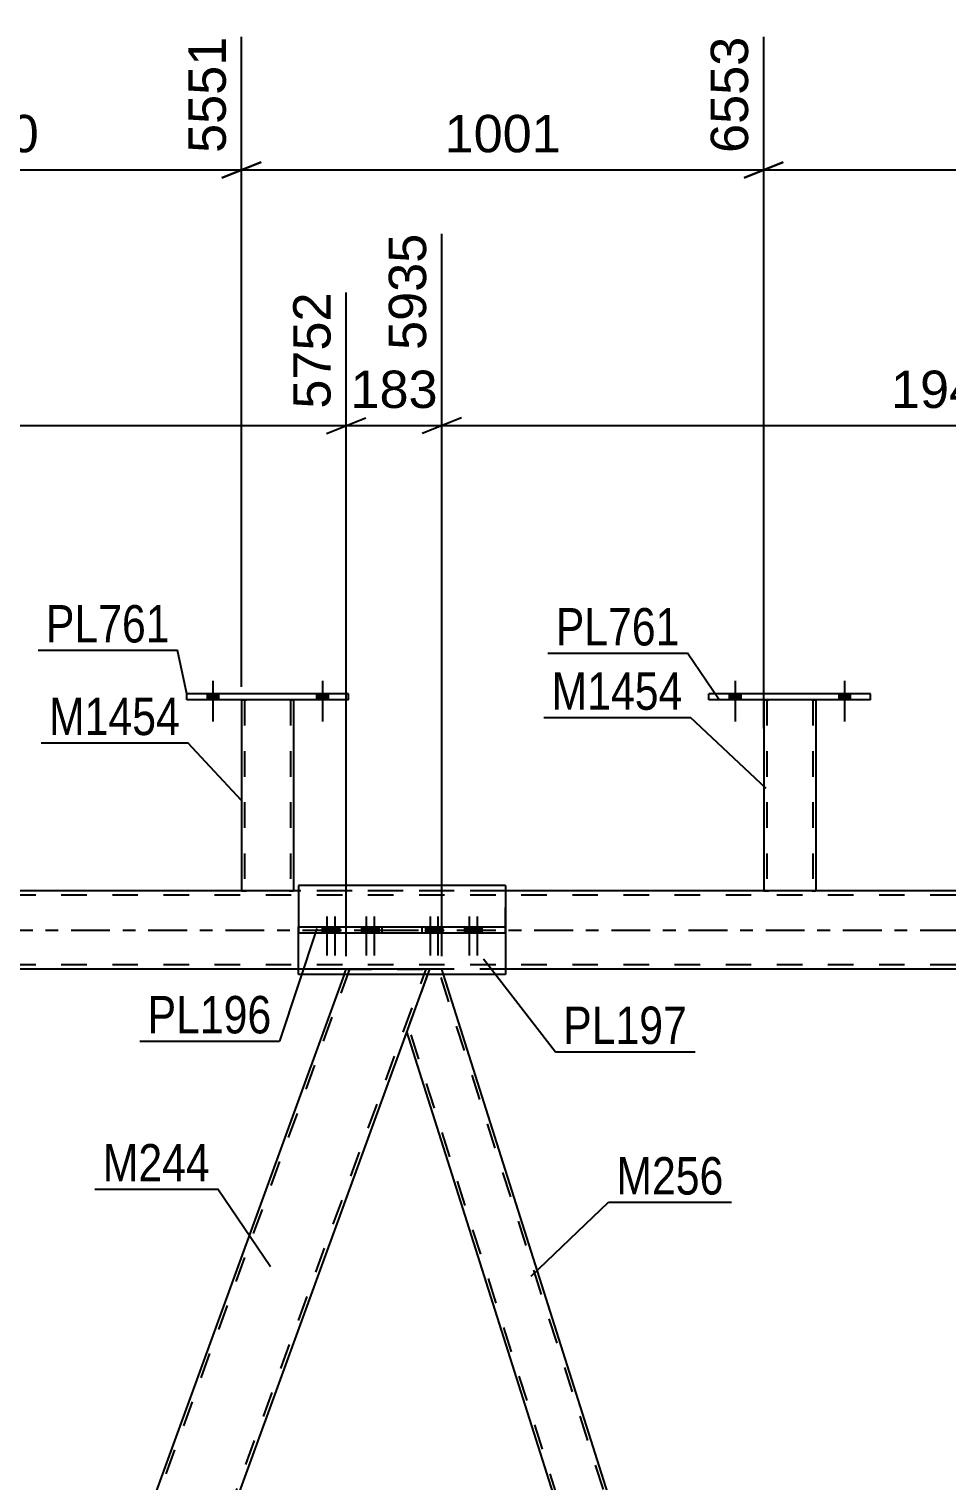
# Model space of a CAD drawing. Header units: millimetres. Extents: x -147 to 694, y -404 to 190.
# Drawn here: x 182.7 to 253.1, y -42.2 to 69.1 of the extents above; entities that cross this region are included whole.
import ezdxf

# ---------------------------------------------------------------- set-up
doc = ezdxf.new("R2010")
doc.units = ezdxf.units.MM
doc.linetypes.add('DXK_LINE_DOT2', pattern=[3.9198, 1.9599, -1.9599])
doc.linetypes.add('DXK_LINE_DOT3', pattern=[5.9187, 2.979, -0.9799, 0.9799, -0.9799])
doc.styles.add('Arial', font='ARIAL.TTF', dxfattribs={"height": 0.2})
doc.styles.add('Arial Narrow', font='ARIALN.TTF', dxfattribs={"height": 0.2})

# ---------------------------------------------------------------- blocks, each defined once
blk = doc.blocks.new('Part-318897192-3296 - 3274')
at = {"color": 2, "linetype": 'Continuous'}
for p, q in [((203.4, 0.24), (219.26, 0.24)), ((203.4, 0.24), (203.4, -0.24)), ((209.81, -0.24), (209.81, 0.24)), ((212.85, 0.24), (212.85, -0.24)), ((219.26, 0.24), (219.26, -0.24)), ((219.26, -0.24), (203.4, -0.24))]:
    blk.add_line(p, q, dxfattribs=at)
blk = doc.blocks.new('Bolt-318897192-3790 - 3274')
at = {"linetype": 'Continuous'}
for points in [[(196.38, 17.63), (197.26, 17.63), (197.26, 18.11), (196.38, 18.11)], [(204.78, 17.63), (205.66, 17.63), (205.66, 18.11), (204.78, 18.11)]]:
    blk.add_hatch(color=1, dxfattribs=at).paths.add_polyline_path(points)
at = {"color": 1, "linetype": 'Continuous'}
for p, q in [((196.82, 19.11), (196.82, 15.99)), ((205.22, 19.11), (205.22, 15.99)), ((196.38, 18.11), (196.38, 17.63)), ((197.26, 18.11), (197.26, 17.63)), ((204.78, 18.11), (204.78, 17.63)), ((205.66, 18.11), (205.66, 17.63))]:
    blk.add_line(p, q, dxfattribs=at)
blk = doc.blocks.new('Part-318897192-3395 - 3274')
at = {"color": 2, "linetype": 'Continuous'}
for p, q in [((199.02, 17.63), (199.02, 3)), ((203.02, 17.63), (203.02, 3))]:
    blk.add_line(p, q, dxfattribs=at)
at = {"color": 7, "linetype": 'DXK_LINE_DOT2'}
for p, q in [((199.02, 17.63), (199.02, 17.63)), ((199.02, 17.63), (199.02, 17.63)), ((199.02, 17.63), (199.02, 17.63)), ((199.05, 17.63), (199.02, 17.63)), ((199.02, 17.63), (199.05, 17.63)), ((199.16, 17.63), (199.05, 17.63)), ((199.05, 17.63), (199.16, 17.63)), ((199.31, 17.63), (199.16, 17.63)), ((199.16, 17.63), (199.31, 17.63)), ((199.26, 17.63), (199.26, 17.63)), ((199.26, 17.63), (199.26, 3)), ((199.28, 17.63), (199.26, 17.63)), ((199.26, 17.63), (199.28, 17.63)), ((199.33, 17.63), (199.28, 17.63)), ((199.28, 17.63), (199.33, 17.63)), ((202.72, 17.63), (199.31, 17.63)), ((202.72, 17.63), (199.31, 17.63)), ((202.63, 17.63), (199.33, 17.63)), ((199.33, 17.63), (199.41, 17.63)), ((202.71, 17.63), (199.41, 17.63)), ((202.71, 17.63), (202.63, 17.63)), ((202.76, 17.63), (202.71, 17.63)), ((202.71, 17.63), (202.76, 17.63)), ((202.72, 17.63), (202.88, 17.63)), ((202.88, 17.63), (202.72, 17.63)), ((202.78, 17.63), (202.76, 17.63)), ((202.76, 17.63), (202.78, 17.63)), ((202.78, 17.63), (202.78, 17.63)), ((202.78, 17.63), (202.78, 3)), ((202.88, 17.63), (202.98, 17.63)), ((202.98, 17.63), (202.88, 17.63)), ((202.98, 17.63), (203.02, 17.63)), ((203.02, 17.63), (202.98, 17.63)), ((203.02, 17.63), (203.02, 17.63)), ((203.02, 17.63), (203.02, 17.63)), ((203.02, 17.63), (203.02, 17.63)), ((199.05, 3), (199.02, 3)), ((199.02, 3), (199.05, 3)), ((199.16, 3), (199.05, 3)), ((199.05, 3), (199.16, 3)), ((199.31, 3), (199.16, 3)), ((199.16, 3), (199.31, 3)), ((199.28, 3), (199.26, 3)), ((199.26, 3), (199.28, 3)), ((199.33, 3), (199.28, 3)), ((199.28, 3), (199.33, 3)), ((202.72, 3), (199.31, 3)), ((202.72, 3), (199.31, 3)), ((202.63, 3), (199.33, 3)), ((199.33, 3), (199.41, 3)), ((202.71, 3), (199.41, 3)), ((202.71, 3), (202.63, 3)), ((202.76, 3), (202.71, 3)), ((202.71, 3), (202.76, 3)), ((202.72, 3), (202.88, 3)), ((202.88, 3), (202.72, 3)), ((202.78, 3), (202.76, 3)), ((202.76, 3), (202.78, 3)), ((202.88, 3), (202.98, 3)), ((202.98, 3), (202.88, 3)), ((202.98, 3), (203.02, 3)), ((203.02, 3), (202.98, 3))]:
    blk.add_line(p, q, dxfattribs=at)
blk = doc.blocks.new('Bolt-318897192-3728 - 3274')
at = {"linetype": 'Continuous'}
for points in [[(196.38, 17.63), (197.26, 17.63), (197.26, 18.11), (196.38, 18.11)], [(204.78, 17.63), (205.66, 17.63), (205.66, 18.11), (204.78, 18.11)]]:
    blk.add_hatch(color=1, dxfattribs=at).paths.add_polyline_path(points)
at = {"color": 1, "linetype": 'Continuous'}
for p, q in [((196.82, 19.11), (196.82, 15.99)), ((205.22, 19.11), (205.22, 15.99)), ((196.38, 18.11), (196.38, 17.63)), ((197.26, 18.11), (197.26, 17.63)), ((204.78, 18.11), (204.78, 17.63)), ((205.66, 18.11), (205.66, 17.63))]:
    blk.add_line(p, q, dxfattribs=at)
blk = doc.blocks.new('Part-318897192-3479 - 3274')
at = {"color": 2, "linetype": 'Continuous'}
for p, q in [((194.82, 17.63), (194.82, 18.11)), ((207.22, 18.11), (194.82, 18.11)), ((207.22, 17.63), (207.22, 18.11)), ((207.22, 17.63), (194.82, 17.63))]:
    blk.add_line(p, q, dxfattribs=at)
blk = doc.blocks.new('Part-318897192-3484 - 3274')
at = {"color": 7, "linetype": 'DXK_LINE_DOT2'}
for p, q in [((575.22, 2.68), (-23.04, 2.68)), ((575.22, 3), (118.27, 3)), ((219.26, 3), (203.4, 3)), ((575.22, -2.68), (-23.04, -2.68)), ((219.26, -3), (203.4, -3))]:
    blk.add_line(p, q, dxfattribs=at)
at = {"color": 2, "linetype": 'Continuous'}
for p, q in [((203.4, 3), (134.12, 3)), ((288.54, 3), (219.26, 3)), ((203.4, -3), (134.12, -3)), ((288.54, -3), (219.26, -3))]:
    blk.add_line(p, q, dxfattribs=at)
at = {"color": 7, "linetype": 'DXK_LINE_DOT3'}
blk.add_line((-33.04, 0), (575.22, 0), dxfattribs=at)
blk = doc.blocks.new('Part-318897192-3620 - 3274')
at = {"color": 2, "linetype": 'Continuous'}
for p, q in [((239.07, 17.63), (239.07, 3)), ((243.07, 17.63), (243.07, 3))]:
    blk.add_line(p, q, dxfattribs=at)
at = {"color": 7, "linetype": 'DXK_LINE_DOT2'}
for p, q in [((239.07, 17.63), (239.07, 17.63)), ((239.07, 17.63), (239.07, 17.63)), ((239.07, 17.63), (239.07, 17.63)), ((239.11, 17.63), (239.07, 17.63)), ((239.07, 17.63), (239.11, 17.63)), ((239.21, 17.63), (239.11, 17.63)), ((239.11, 17.63), (239.21, 17.63)), ((239.37, 17.63), (239.21, 17.63)), ((239.21, 17.63), (239.37, 17.63)), ((239.31, 17.63), (239.31, 17.63)), ((239.31, 17.63), (239.31, 3)), ((239.33, 17.63), (239.31, 17.63)), ((239.31, 17.63), (239.33, 17.63)), ((239.38, 17.63), (239.33, 17.63)), ((239.33, 17.63), (239.38, 17.63)), ((242.78, 17.63), (239.37, 17.63)), ((242.78, 17.63), (239.37, 17.63)), ((242.68, 17.63), (239.38, 17.63)), ((239.38, 17.63), (239.46, 17.63)), ((242.76, 17.63), (239.46, 17.63)), ((242.76, 17.63), (242.68, 17.63)), ((242.81, 17.63), (242.76, 17.63)), ((242.76, 17.63), (242.81, 17.63)), ((242.78, 17.63), (242.93, 17.63)), ((242.93, 17.63), (242.78, 17.63)), ((242.83, 17.63), (242.81, 17.63)), ((242.81, 17.63), (242.83, 17.63)), ((242.83, 17.63), (242.83, 17.63)), ((242.83, 17.63), (242.83, 3)), ((242.93, 17.63), (243.04, 17.63)), ((243.04, 17.63), (242.93, 17.63)), ((243.04, 17.63), (243.07, 17.63)), ((243.07, 17.63), (243.04, 17.63)), ((243.07, 17.63), (243.07, 17.63)), ((243.07, 17.63), (243.07, 17.63)), ((243.07, 17.63), (243.07, 17.63)), ((239.11, 3), (239.07, 3)), ((239.07, 3), (239.11, 3)), ((239.21, 3), (239.11, 3)), ((239.11, 3), (239.21, 3)), ((239.37, 3), (239.21, 3)), ((239.21, 3), (239.37, 3)), ((239.33, 3), (239.31, 3)), ((239.31, 3), (239.33, 3)), ((239.38, 3), (239.33, 3)), ((239.33, 3), (239.38, 3)), ((242.78, 3), (239.37, 3)), ((242.78, 3), (239.37, 3)), ((242.68, 3), (239.38, 3)), ((239.38, 3), (239.46, 3)), ((242.76, 3), (239.46, 3)), ((242.76, 3), (242.68, 3)), ((242.81, 3), (242.76, 3)), ((242.76, 3), (242.81, 3)), ((242.78, 3), (242.93, 3)), ((242.93, 3), (242.78, 3)), ((242.83, 3), (242.81, 3)), ((242.81, 3), (242.83, 3)), ((242.93, 3), (243.04, 3)), ((243.04, 3), (242.93, 3)), ((243.04, 3), (243.07, 3)), ((243.07, 3), (243.04, 3))]:
    blk.add_line(p, q, dxfattribs=at)
blk = doc.blocks.new('Part-318897192-3625 - 3274')
at = {"color": 2, "linetype": 'Continuous'}
for p, q in [((234.87, 17.63), (234.87, 18.11)), ((247.27, 18.11), (234.87, 18.11)), ((247.27, 17.63), (247.27, 18.11)), ((247.27, 17.63), (234.87, 17.63))]:
    blk.add_line(p, q, dxfattribs=at)
blk = doc.blocks.new('Bolt-318897192-3669 - 3274')
at = {"linetype": 'Continuous'}
for points in [[(236.43, 17.63), (237.31, 17.63), (237.31, 18.11), (236.43, 18.11)], [(244.83, 17.63), (245.71, 17.63), (245.71, 18.11), (244.83, 18.11)]]:
    blk.add_hatch(color=1, dxfattribs=at).paths.add_polyline_path(points)
at = {"color": 1, "linetype": 'Continuous'}
for p, q in [((236.87, 19.11), (236.87, 15.99)), ((245.27, 19.11), (245.27, 15.99)), ((236.43, 18.11), (236.43, 17.63)), ((237.31, 18.11), (237.31, 17.63)), ((244.83, 18.11), (244.83, 17.63)), ((245.71, 18.11), (245.71, 17.63))]:
    blk.add_line(p, q, dxfattribs=at)
blk = doc.blocks.new('Bolt-318897192-3670 - 3274')
at = {"linetype": 'Continuous'}
for points in [[(236.43, 17.63), (237.31, 17.63), (237.31, 18.11), (236.43, 18.11)], [(244.83, 17.63), (245.71, 17.63), (245.71, 18.11), (244.83, 18.11)]]:
    blk.add_hatch(color=1, dxfattribs=at).paths.add_polyline_path(points)
at = {"color": 1, "linetype": 'Continuous'}
for p, q in [((236.87, 19.11), (236.87, 15.99)), ((245.27, 19.11), (245.27, 15.99)), ((236.43, 18.11), (236.43, 17.63)), ((237.31, 18.11), (237.31, 17.63)), ((244.83, 18.11), (244.83, 17.63)), ((245.71, 18.11), (245.71, 17.63))]:
    blk.add_line(p, q, dxfattribs=at)
blk = doc.blocks.new('Part-318897192-3759 - 3274')
at = {"color": 7, "linetype": 'DXK_LINE_DOT2'}
for p, q in [((213.43, -3), (211.7, -7.77)), ((214.38, -3), (213.43, -3)), ((250.47, -117.6), (214.13, -3)), ((214.51, -3.4), (214.38, -3)), ((248.17, -122), (211.83, -7.4))]:
    blk.add_line(p, q, dxfattribs=at)
at = {"color": 2, "linetype": 'Continuous'}
for p, q in [((250.6, -117.23), (214.51, -3.4)), ((247.79, -121.6), (211.7, -7.77))]:
    blk.add_line(p, q, dxfattribs=at)
blk = doc.blocks.new('Part-318897192-3924 - 3274')
at = {"color": 2, "linetype": 'Continuous'}
for p, q in [((219.26, 3.4), (203.4, 3.4)), ((203.4, 3.4), (203.4, 0.24)), ((219.26, 3.4), (219.26, 0.24)), ((203.4, -3.4), (203.4, -0.24)), ((219.26, -0.24), (219.26, -3.4)), ((219.26, -3.4), (203.4, -3.4))]:
    blk.add_line(p, q, dxfattribs=at)
at = {"color": 7, "linetype": 'DXK_LINE_DOT2'}
for p, q in [((203.4, 3.4), (203.4, -0.24)), ((219.26, -0.24), (219.26, 3.4)), ((203.4, -0.24), (203.4, 0.24)), ((219.26, -0.24), (219.26, 0.24))]:
    blk.add_line(p, q, dxfattribs=at)
blk = doc.blocks.new('Bolt-318897192-3918 - 3274')
at = {"linetype": 'Continuous'}
for points in [[(213.84, 0.24), (213.12, 0.24), (213.12, -0.24), (213.84, -0.24)], [(214.44, 0.24), (213.72, 0.24), (213.72, -0.24), (214.44, -0.24)], [(216.85, 0.24), (216.13, 0.24), (216.13, -0.24), (216.85, -0.24)], [(217.45, 0.24), (216.73, 0.24), (216.73, -0.24), (217.45, -0.24)]]:
    blk.add_hatch(color=1, dxfattribs=at).paths.add_polyline_path(points)
at = {"color": 1, "linetype": 'Continuous'}
for p, q in [((213.12, 0.24), (213.12, -0.24)), ((213.48, 1.04), (213.48, -1.96)), ((213.72, 0.24), (213.72, -0.24)), ((213.84, 0.24), (213.84, -0.24)), ((214.08, 1.04), (214.08, -1.96)), ((214.44, 0.24), (214.44, -0.24)), ((216.13, 0.24), (216.13, -0.24)), ((216.49, 1.04), (216.49, -1.96)), ((216.73, 0.24), (216.73, -0.24)), ((216.85, 0.24), (216.85, -0.24)), ((217.09, 1.04), (217.09, -1.96)), ((217.45, 0.24), (217.45, -0.24))]:
    blk.add_line(p, q, dxfattribs=at)
blk = doc.blocks.new('Part-318897192-3887 - 3274')
at = {"color": 7, "linetype": 'DXK_LINE_DOT2'}
for p, q in [((207.3, -3), (163.99, -122)), ((169.86, -122), (213.18, -3)), ((206.9, -3.4), (207.05, -3)), ((207.05, -3), (213.43, -3)), ((213.43, -3), (213.29, -3.4))]:
    blk.add_line(p, q, dxfattribs=at)
at = {"color": 2, "linetype": 'Continuous'}
for p, q in [((206.9, -3.4), (163.88, -121.6)), ((213.29, -3.4), (170.26, -121.6))]:
    blk.add_line(p, q, dxfattribs=at)
blk = doc.blocks.new('Bolt-318897192-3919 - 3274')
at = {"linetype": 'Continuous'}
for points in [[(205.93, 0.24), (205.21, 0.24), (205.21, -0.24), (205.93, -0.24)], [(206.53, 0.24), (205.81, 0.24), (205.81, -0.24), (206.53, -0.24)], [(208.94, 0.24), (208.22, 0.24), (208.22, -0.24), (208.94, -0.24)], [(209.55, 0.24), (208.83, 0.24), (208.83, -0.24), (209.55, -0.24)]]:
    blk.add_hatch(color=1, dxfattribs=at).paths.add_polyline_path(points)
at = {"color": 1, "linetype": 'Continuous'}
for p, q in [((205.21, 0.24), (205.21, -0.24)), ((205.57, 1.04), (205.57, -1.96)), ((205.81, 0.24), (205.81, -0.24)), ((205.93, 0.24), (205.93, -0.24)), ((206.17, 1.04), (206.17, -1.96)), ((206.53, 0.24), (206.53, -0.24)), ((208.22, 0.24), (208.22, -0.24)), ((208.58, 1.04), (208.58, -1.96)), ((208.83, 0.24), (208.83, -0.24)), ((208.94, 0.24), (208.94, -0.24)), ((209.19, 1.04), (209.19, -1.96)), ((209.55, 0.24), (209.55, -0.24))]:
    blk.add_line(p, q, dxfattribs=at)
blk = doc.blocks.new('StraightDimension-318897192-4740 - 3274')
at = {"color": 7, "linetype": 'Continuous'}
for p, q in [((214.38, -2), (214.38, 53.36)), ((207.05, -2), (207.05, 48.86)), ((205.55, 38.06), (208.55, 39.26)), ((215.88, 39.26), (212.88, 38.06)), ((207.05, 38.66), (214.38, 38.66))]:
    blk.add_line(p, q, dxfattribs=at)
at = {"color": 0}
blk.add_wipeout([(214.65, 39.41), (214.65, 43.61), (206.78, 43.61), (206.78, 39.41)], dxfattribs=at)
at = {"color": 3, "style": 'Arial'}
blk.add_text('183', height=2.865, dxfattribs=at).set_placement((207.38, 40.01))
at = {"color": 0, "linetype": 'Continuous'}
blk.add_wipeout([(213.78, 53.96), (209.58, 53.96), (209.58, 43.86), (213.78, 43.86)], dxfattribs=at)
at = {"color": 3, "linetype": 'Continuous', "style": 'Arial'}
blk.add_text('5935', height=2.865, rotation=90.0002, dxfattribs=at).set_placement((213.18, 44.46))
blk = doc.blocks.new('StraightDimension-318897192-10642 - 3274')
at = {"color": 7, "linetype": 'Continuous'}
for p, q in [((199.02, 18.63), (199.02, 68.45)), ((239.07, 15.44), (239.07, 68.45)), ((200.52, 58.86), (197.52, 57.66)), ((199.02, 58.26), (239.07, 58.26)), ((237.57, 57.66), (240.57, 58.86))]:
    blk.add_line(p, q, dxfattribs=at)
at = {"color": 0}
blk.add_wipeout([(224.09, 59.01), (224.09, 63.21), (214, 63.21), (214, 59.01)], dxfattribs=at)
at = {"color": 3, "style": 'Arial'}
blk.add_text('1001', height=2.865, dxfattribs=at).set_placement((214.6, 59.61))
at = {"color": 0, "linetype": 'Continuous'}
blk.add_wipeout([(238.47, 69.05), (234.27, 69.05), (234.27, 58.96), (238.47, 58.96)], dxfattribs=at)
at = {"color": 3, "linetype": 'Continuous', "style": 'Arial'}
blk.add_text('6553', height=2.865, rotation=90.0002, dxfattribs=at).set_placement((237.87, 59.56))
blk = doc.blocks.new('StraightDimension-318897192-4739 - 3274')
at = {"color": 7, "linetype": 'Continuous'}
for p, q in [((214.38, -2), (214.38, 53.36)), ((292.18, -2), (292.18, 48.86)), ((215.88, 39.26), (212.88, 38.06)), ((290.68, 38.06), (293.68, 39.26)), ((214.38, 38.66), (292.18, 38.66))]:
    blk.add_line(p, q, dxfattribs=at)
at = {"color": 0}
blk.add_wipeout([(258.33, 39.41), (258.33, 43.61), (248.23, 43.61), (248.23, 39.41)], dxfattribs=at)
at = {"color": 3, "style": 'Arial'}
blk.add_text('1945', height=2.865, dxfattribs=at).set_placement((248.83, 40.01))
at = {"color": 0, "linetype": 'Continuous'}
blk.add_wipeout([(291.58, 49.46), (287.38, 49.46), (287.38, 39.36), (291.58, 39.36)], dxfattribs=at)
at = {"color": 3, "linetype": 'Continuous', "style": 'Arial'}
blk.add_text('7880', height=2.865, rotation=90.0002, dxfattribs=at).set_placement((290.98, 39.96))
blk = doc.blocks.new('StraightDimension-318897192-4104 - 3274')
at = {"color": 7, "linetype": 'Continuous'}
for p, q in [((94.33, -1.5), (95.53, -4.5)), ((95.53, -4.9), (94.33, -1.9)), ((215.12, -3), (92.08, -3)), ((94.93, -3.4), (94.93, -3)), ((117.27, -3.4), (92.08, -3.4)), ((94.93, -3.4), (94.93, -10.1)), ((94.93, -3.4), (94.93, -10.1))]:
    blk.add_line(p, q, dxfattribs=at)
at = {"color": 0, "linetype": 'Continuous'}
blk.add_wipeout([(100.03, -2.26), (95.83, -2.26), (95.83, -11.24), (100.03, -11.24)], dxfattribs=at)
at = {"color": 0}
blk.add_wipeout([(94.18, -3.93), (89.98, -3.93), (89.98, -9.57), (94.18, -9.57)], dxfattribs=at)
at = {"color": 3, "linetype": 'Continuous', "style": 'Arial'}
blk.add_text('TYP', height=2.865, rotation=90.0002, dxfattribs=at).set_placement((99.43, -10.64))
at = {"color": 3, "style": 'Arial'}
blk.add_text('10', height=2.865, rotation=90.0002, dxfattribs=at).set_placement((93.58, -8.97))
blk = doc.blocks.new('StraightDimension-318897192-4741 - 3274')
at = {"color": 7, "linetype": 'Continuous'}
for p, q in [((129.25, -2), (129.25, 53.36)), ((207.05, -2), (207.05, 48.86)), ((130.75, 39.26), (127.75, 38.06)), ((205.55, 38.06), (208.55, 39.26)), ((129.25, 38.66), (207.05, 38.66))]:
    blk.add_line(p, q, dxfattribs=at)
at = {"color": 0}
blk.add_wipeout([(173.19, 39.41), (173.19, 43.61), (163.1, 43.61), (163.1, 39.41)], dxfattribs=at)
at = {"color": 3, "style": 'Arial'}
blk.add_text('1945', height=2.865, dxfattribs=at).set_placement((163.7, 40.01))
at = {"color": 0, "linetype": 'Continuous'}
blk.add_wipeout([(206.45, 49.46), (202.25, 49.46), (202.25, 39.36), (206.45, 39.36)], dxfattribs=at)
at = {"color": 3, "linetype": 'Continuous', "style": 'Arial'}
blk.add_text('5752', height=2.865, rotation=90.0002, dxfattribs=at).set_placement((205.85, 39.96))
blk = doc.blocks.new('StraightDimension-318897192-10641 - 3274')
at = {"color": 7, "linetype": 'Continuous'}
for p, q in [((239.07, 15.44), (239.07, 68.45)), ((279.02, 15.44), (279.02, 68.45)), ((240.57, 58.86), (237.57, 57.66)), ((239.07, 58.26), (279.02, 58.26)), ((277.52, 57.66), (280.52, 58.86))]:
    blk.add_line(p, q, dxfattribs=at)
at = {"color": 0}
blk.add_wipeout([(262.98, 59.01), (262.98, 63.21), (255.11, 63.21), (255.11, 59.01)], dxfattribs=at)
at = {"color": 3, "style": 'Arial'}
blk.add_text('999', height=2.865, dxfattribs=at).set_placement((255.71, 59.61))
at = {"color": 0, "linetype": 'Continuous'}
blk.add_wipeout([(278.42, 69.05), (274.22, 69.05), (274.22, 58.96), (278.42, 58.96)], dxfattribs=at)
at = {"color": 3, "linetype": 'Continuous', "style": 'Arial'}
blk.add_text('7551', height=2.865, rotation=90.0002, dxfattribs=at).set_placement((277.82, 59.56))
blk = doc.blocks.new('StraightDimension-318897192-10643 - 3274')
at = {"color": 7, "linetype": 'Continuous'}
for p, q in [((159.02, 15.44), (159.02, 68.45)), ((199.02, 18.63), (199.02, 68.45)), ((160.52, 58.86), (157.52, 57.66)), ((159.02, 58.26), (199.02, 58.26)), ((197.52, 57.66), (200.52, 58.86))]:
    blk.add_line(p, q, dxfattribs=at)
at = {"color": 0}
blk.add_wipeout([(184.07, 59.01), (184.07, 63.21), (173.97, 63.21), (173.97, 59.01)], dxfattribs=at)
at = {"color": 3, "style": 'Arial'}
blk.add_text('1000', height=2.865, dxfattribs=at).set_placement((174.57, 59.61))
at = {"color": 0, "linetype": 'Continuous'}
blk.add_wipeout([(198.42, 69.05), (194.22, 69.05), (194.22, 58.96), (198.42, 58.96)], dxfattribs=at)
at = {"color": 3, "linetype": 'Continuous', "style": 'Arial'}
blk.add_text('5551', height=2.865, rotation=90.0002, dxfattribs=at).set_placement((197.82, 59.56))
blk = doc.blocks.new('Mark-318897192-3621 - 3274')
at = {"color": 30, "linetype": 'Continuous'}
for p in [(222.52, 21.21), (235.66, 17.63)]:
    blk.add_line(p, (233.23, 21.21), dxfattribs=at)
at = {"color": 0}
blk.add_wipeout([(232.63, 21.81), (232.63, 24.81), (223.12, 24.81), (223.12, 21.81)], dxfattribs=at)
blk.add_wipeout([(232.63, 21.81), (232.63, 24.81), (223.12, 24.81), (223.12, 21.81)], dxfattribs=at)
at = {"color": 3, "style": 'Arial Narrow'}
blk.add_text('PL761', height=2.863, dxfattribs=at).set_placement((223.12, 21.81))
blk = doc.blocks.new('Mark-318897192-3292 - 3274')
at = {"color": 30, "linetype": 'Continuous'}
for p in [(204.81, 0.11), (191.22, -8.52)]:
    blk.add_line(p, (201.93, -8.52), dxfattribs=at)
at = {"color": 0}
blk.add_wipeout([(201.33, -7.92), (201.33, -4.92), (191.82, -4.92), (191.82, -7.92)], dxfattribs=at)
blk.add_wipeout([(201.33, -7.92), (201.33, -4.92), (191.82, -4.92), (191.82, -7.92)], dxfattribs=at)
at = {"color": 3, "style": 'Arial Narrow'}
blk.add_text('PL196', height=2.863, dxfattribs=at).set_placement((191.82, -7.92))
blk = doc.blocks.new('Mark-318897192-3391 - 3274')
at = {"color": 30, "linetype": 'Continuous'}
for p in [(183.66, 14.34), (199.02, 9.92)]:
    blk.add_line(p, (194.91, 14.34), dxfattribs=at)
at = {"color": 0}
blk.add_wipeout([(194.31, 14.94), (194.31, 17.94), (184.26, 17.94), (184.26, 14.94)], dxfattribs=at)
blk.add_wipeout([(194.31, 14.94), (194.31, 17.94), (184.26, 17.94), (184.26, 14.94)], dxfattribs=at)
at = {"color": 3, "style": 'Arial Narrow'}
blk.add_text('M1454', height=2.863, dxfattribs=at).set_placement((184.26, 14.94))
blk = doc.blocks.new('Mark-318897192-3475 - 3274')
at = {"color": 30, "linetype": 'Continuous'}
for p in [(183.42, 21.44), (194.82, 18.11)]:
    blk.add_line(p, (194.12, 21.44), dxfattribs=at)
at = {"color": 0}
blk.add_wipeout([(193.52, 22.04), (193.52, 25.04), (184.02, 25.04), (184.02, 22.04)], dxfattribs=at)
blk.add_wipeout([(193.52, 22.04), (193.52, 25.04), (184.02, 25.04), (184.02, 22.04)], dxfattribs=at)
at = {"color": 3, "style": 'Arial Narrow'}
blk.add_text('PL761', height=2.863, dxfattribs=at).set_placement((184.02, 22.04))
blk = doc.blocks.new('Mark-318897192-3616 - 3274')
at = {"color": 30, "linetype": 'Continuous'}
for p in [(222.2, 16.28), (239.26, 10.85)]:
    blk.add_line(p, (233.45, 16.28), dxfattribs=at)
at = {"color": 0}
blk.add_wipeout([(232.85, 16.88), (232.85, 19.88), (222.8, 19.88), (222.8, 16.88)], dxfattribs=at)
blk.add_wipeout([(232.85, 16.88), (232.85, 19.88), (222.8, 19.88), (222.8, 16.88)], dxfattribs=at)
at = {"color": 3, "style": 'Arial Narrow'}
blk.add_text('M1454', height=2.863, dxfattribs=at).set_placement((222.8, 16.88))
blk = doc.blocks.new('Mark-318897192-3755 - 3274')
at = {"color": 30, "linetype": 'Continuous'}
for p, q in [((221.24, -26.53), (227.17, -20.87)), ((227.17, -20.87), (236.59, -20.87))]:
    blk.add_line(p, q, dxfattribs=at)
at = {"color": 0}
blk.add_wipeout([(235.99, -20.27), (235.99, -17.27), (227.77, -17.27), (227.77, -20.27)], dxfattribs=at)
blk.add_wipeout([(235.99, -20.27), (235.99, -17.27), (227.77, -17.27), (227.77, -20.27)], dxfattribs=at)
at = {"color": 3, "style": 'Arial Narrow'}
blk.add_text('M256', height=2.863, dxfattribs=at).set_placement((227.77, -20.27))
blk = doc.blocks.new('Mark-318897192-3883 - 3274')
at = {"color": 30, "linetype": 'Continuous'}
for p in [(187.78, -19.87), (201.24, -25.82)]:
    blk.add_line(p, (197.21, -19.87), dxfattribs=at)
at = {"color": 0}
blk.add_wipeout([(196.61, -19.27), (196.61, -16.27), (188.38, -16.27), (188.38, -19.27)], dxfattribs=at)
blk.add_wipeout([(196.61, -19.27), (196.61, -16.27), (188.38, -16.27), (188.38, -19.27)], dxfattribs=at)
at = {"color": 3, "style": 'Arial Narrow'}
blk.add_text('M244', height=2.863, dxfattribs=at).set_placement((188.38, -19.27))
blk = doc.blocks.new('Mark-318897192-3920 - 3274')
at = {"color": 30, "linetype": 'Continuous'}
for p, q in [((217.59, -2.21), (223.09, -9.33)), ((223.09, -9.33), (233.8, -9.33))]:
    blk.add_line(p, q, dxfattribs=at)
at = {"color": 0}
blk.add_wipeout([(233.2, -8.73), (233.2, -5.73), (223.69, -5.73), (223.69, -8.73)], dxfattribs=at)
blk.add_wipeout([(233.2, -8.73), (233.2, -5.73), (223.69, -5.73), (223.69, -8.73)], dxfattribs=at)
at = {"color": 3, "style": 'Arial Narrow'}
blk.add_text('PL197', height=2.863, dxfattribs=at).set_placement((223.69, -8.73))

msp = doc.modelspace()

# ---------------------------------------------------------------- block references
for name in ['Bolt-318897192-3790 - 3274', 'Bolt-318897192-3728 - 3274', 'Bolt-318897192-3669 - 3274', 'Bolt-318897192-3670 - 3274', 'Part-318897192-3479 - 3274', 'Part-318897192-3625 - 3274', 'Part-318897192-3395 - 3274', 'Part-318897192-3620 - 3274', 'Part-318897192-3924 - 3274', 'Part-318897192-3484 - 3274', 'Part-318897192-3296 - 3274', 'Bolt-318897192-3919 - 3274', 'Bolt-318897192-3918 - 3274', 'Part-318897192-3887 - 3274', 'Part-318897192-3759 - 3274']:
    msp.add_blockref(name, (0, 0))

# ---------------------------------------------------------------- next in the draw order: block references
for name in ['StraightDimension-318897192-4740 - 3274', 'Mark-318897192-3883 - 3274', 'Mark-318897192-3755 - 3274']:
    msp.add_blockref(name, (0, 0))

# ---------------------------------------------------------------- next in the draw order: block references
msp.add_blockref('StraightDimension-318897192-10642 - 3274', (0, 0))

# ---------------------------------------------------------------- next in the draw order: block references
msp.add_blockref('StraightDimension-318897192-4739 - 3274', (0, 0))

# ---------------------------------------------------------------- next in the draw order: block references
for name in ['StraightDimension-318897192-10641 - 3274', 'Mark-318897192-3621 - 3274', 'StraightDimension-318897192-4104 - 3274', 'Mark-318897192-3920 - 3274']:
    msp.add_blockref(name, (0, 0))

# ---------------------------------------------------------------- next in the draw order: block references
for name in ['StraightDimension-318897192-4741 - 3274', 'Mark-318897192-3616 - 3274']:
    msp.add_blockref(name, (0, 0))

# ---------------------------------------------------------------- next in the draw order: block references
for name in ['StraightDimension-318897192-10643 - 3274', 'Mark-318897192-3292 - 3274']:
    msp.add_blockref(name, (0, 0))

# ---------------------------------------------------------------- next in the draw order: block references
msp.add_blockref('Mark-318897192-3391 - 3274', (0, 0))

# ---------------------------------------------------------------- next in the draw order: block references
msp.add_blockref('Mark-318897192-3475 - 3274', (0, 0))

doc.saveas('drawing.dxf')
